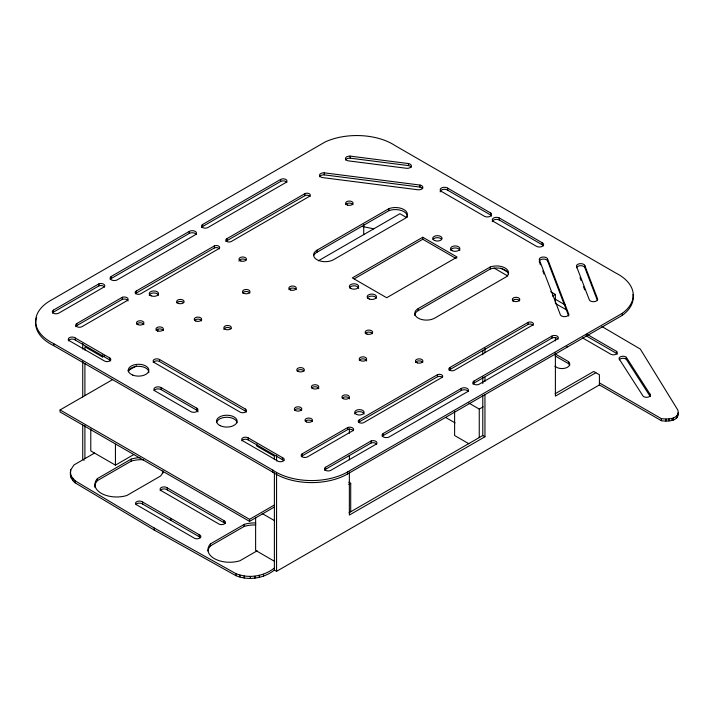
<?xml version="1.0" encoding="UTF-8"?>
<svg xmlns="http://www.w3.org/2000/svg" width="714" height="714" viewBox="0 0 714 714"><rect width="100%" height="100%" fill="white"/><g stroke="black" fill="none" stroke-linecap="round" stroke-linejoin="round"><path stroke-width="1.07" d="M84.904 395.601L84.904 363.435M84.904 350.128L84.904 346.799L102.513 356.964L104.431 355.858M157.696 331.385L157.696 329.172M94.543 453.069L74.033 464.912L70.74 469.883C69.553 474.703 71.088 479.888 75.175 482.869L154.215 530.047L235.923 575.68C248.651 580.848 263.609 578.536 274.39 570.067L274.39 472.838M363.729 234.62L363.729 224.633M349.11 512.697L482.78 435.522L482.78 395.592M70.4 474.569L70.74 469.883M599.412 382.891L661.378 418.663C667.063 419.234 676.461 419.859 678.3 412.754L677.872 410.104L640.288 349.048L601.902 326.521M274.39 570.067L276.568 571.325L599.412 384.926L661.378 420.698C667.394 421.644 678.907 421.438 678.3 412.754M111.313 276.407L189.272 231.398A4.204 2.428 0 0 1 195.217 231.398A4.204 2.428 0 0 1 195.217 234.835L117.257 279.843A4.204 2.428 0 0 1 111.313 279.843A4.204 2.428 0 0 1 111.313 276.407L111.313 278.442A4.204 2.428 0 0 0 110.224 279.531M53.425 310.117L99.014 283.797A3.891 2.249 0 0 1 103.637 284.181A3.891 2.249 0 0 1 104.298 286.849L58.709 313.169A3.74 2.16 0 0 1 53.425 313.169A3.74 2.16 0 0 1 53.425 310.117L53.425 312.152A3.74 2.16 0 0 0 52.452 313.125M202.624 224.473L280.593 179.464A3.74 2.16 0 0 1 285.877 179.464A3.74 2.16 0 0 1 285.877 182.516L207.908 227.525A3.74 2.16 0 0 1 202.624 227.525A3.74 2.16 0 0 1 202.624 224.473L202.624 226.508A3.74 2.16 0 0 0 201.66 227.48M111.313 278.442L189.272 233.433A4.204 2.428 0 0 1 196.305 234.522M53.425 312.152L99.014 285.832A3.891 2.249 0 0 1 104.53 287.019M202.624 226.508L280.593 181.499A3.74 2.16 0 0 1 286.841 182.463M76.755 323.594L122.344 297.274A3.891 2.249 0 0 1 126.967 297.649A3.891 2.249 0 0 1 127.627 300.317L82.039 326.637A3.74 2.16 0 0 1 76.755 326.637A3.74 2.16 0 0 1 76.755 323.594L76.755 325.62A3.74 2.16 0 0 0 75.782 326.593M136.436 290.919L214.396 245.902A3.311 1.91 0 0 1 218.689 246.098A3.311 1.91 0 0 1 219.019 248.57L141.06 293.588A3.302 1.901 0 0 1 136.106 293.775A3.302 1.901 0 0 1 136.436 290.919L136.436 292.945A3.302 1.901 0 0 0 135.339 293.811M227.07 238.592L305.03 193.574A3.311 1.91 0 0 1 309.323 193.771A3.311 1.91 0 0 1 309.653 196.243L231.693 241.261A3.302 1.901 0 0 1 226.74 241.448A3.302 1.901 0 0 1 227.07 238.592L227.07 240.618A3.302 1.901 0 0 0 225.972 241.484M76.755 325.62L122.344 299.3A3.891 2.249 0 0 1 128.065 300.96M136.436 292.945L214.396 247.936A3.311 1.91 0 0 1 219.501 248.891M227.07 240.618L305.03 195.609A3.311 1.91 0 0 1 310.135 196.564M316.998 250.177L389.014 208.604A11.968 6.908 0 0 1 403.874 209.55A11.968 6.908 0 0 1 405.534 218.136L333.509 259.717A11.683 6.747 0 0 1 316.998 259.717A11.683 6.747 0 0 1 316.998 250.177L316.998 252.212A11.683 6.747 0 0 0 313.973 255.237M316.998 252.212L389.014 210.63A11.968 6.908 0 0 1 401.777 210.621A11.968 6.908 0 0 1 407.31 217.261M274.39 507.029L249.561 521.372L60.065 411.969L60.065 409.934L112.678 379.562M128.002 370.709L136.624 365.738M318.373 260.797L399.929 213.718L406.659 217.609M422.768 237.235L352.323 277.898L386.685 297.738L457.121 257.067L422.768 237.235L422.768 239.261L354.26 278.817M90.785 428.927L90.785 450.909L115.436 465.144L133.688 454.604M94.971 487.457A21.697 12.522 0 0 1 97.452 480.602L97.452 478.567L131.153 459.111A21.697 12.522 0 0 1 139.953 457.665M97.452 480.602L131.153 461.146A21.697 12.522 0 0 1 143.639 459.745M418.181 308.6L490.197 267.018A11.968 6.908 0 0 1 505.066 267.973A11.968 6.908 0 0 1 506.717 276.559L434.701 318.132A11.683 6.747 0 0 1 418.181 318.132A11.683 6.747 0 0 1 418.181 308.6L418.181 310.635A11.683 6.747 0 0 0 414.763 315.401M418.181 310.635L490.197 269.053A11.968 6.908 0 0 1 508.493 274.131M552.493 296.114L555.394 294.445L555.394 303.28M359.517 419.707L437.477 374.698A3.311 1.91 0 0 1 441.77 374.886A3.311 1.91 0 0 1 442.1 377.367L364.14 422.376A3.302 1.901 0 0 1 359.187 422.572A3.302 1.901 0 0 1 359.517 419.707L359.517 421.742A3.302 1.901 0 0 0 358.856 422.126M450.15 367.38L528.11 322.371A3.311 1.91 0 0 1 532.403 322.558A3.311 1.91 0 0 1 532.733 325.04L454.773 370.048A3.302 1.901 0 0 1 449.82 370.245A3.302 1.901 0 0 1 450.15 367.38L450.15 369.415A3.302 1.901 0 0 0 449.052 370.271M302.263 453.783L347.843 427.463A3.891 2.249 0 0 1 352.475 427.847A3.891 2.249 0 0 1 353.135 430.515L307.547 456.835A3.74 2.16 0 0 1 302.263 456.835A3.74 2.16 0 0 1 302.263 453.783L302.263 455.818A3.74 2.16 0 0 0 301.29 456.781M359.517 421.742L437.477 376.733A3.311 1.91 0 0 1 442.252 377.278M450.15 369.415L528.11 324.406A3.311 1.91 0 0 1 533.215 325.361M302.263 455.818L347.843 429.498A3.891 2.249 0 0 1 353.368 430.685M383.32 433.452L461.28 388.443A4.204 2.428 0 0 1 467.224 388.443A4.204 2.428 0 0 1 467.224 391.87L389.264 436.888A4.204 2.428 0 0 1 383.32 436.888A4.204 2.428 0 0 1 383.32 433.452L383.32 435.486A4.204 2.428 0 0 0 382.231 436.575M473.926 381.115L551.895 336.098A3.74 2.16 0 0 1 557.179 336.098A3.74 2.16 0 0 1 557.179 339.15L479.219 384.168A3.74 2.16 0 0 1 473.926 384.168A3.74 2.16 0 0 1 473.926 381.115L473.926 383.141A3.74 2.16 0 0 0 472.963 384.114M325.584 467.251L371.173 440.931A3.891 2.249 0 0 1 375.805 441.314A3.891 2.249 0 0 1 376.465 443.983L330.877 470.303A3.74 2.16 0 0 1 325.584 470.303A3.74 2.16 0 0 1 325.584 467.251L325.584 469.285A3.74 2.16 0 0 0 324.62 470.258M473.926 383.141L551.895 338.133A3.74 2.16 0 0 1 558.143 339.105M383.32 435.486L461.28 390.469A4.204 2.428 0 0 1 468.313 391.558M325.584 469.285L371.173 442.966A3.891 2.249 0 0 1 376.697 444.153M249.561 521.372L249.561 519.337L274.39 505.003M208.006 550.958A21.697 12.522 0 0 1 210.514 545.871L210.514 543.845L244.215 524.388A21.697 12.522 0 0 1 255.782 522.934M210.514 545.871L244.215 526.414A21.697 12.522 0 0 1 255.782 524.969M53.746 343.648L272.81 470.115A50.703 29.274 0 0 0 347.486 471.99L622.34 313.303A50.81 29.336 0 0 0 615.807 273.025L395.128 145.62A50.81 29.336 0 0 0 325.361 141.845L50.507 300.532A50.703 29.274 0 0 0 53.746 343.648L53.746 345.674L272.81 472.15A50.703 29.274 0 0 0 347.486 474.025L622.34 315.338A50.81 29.336 0 0 0 633.032 294.445M348.78 484.413L350.708 483.307L350.708 511.884M468.83 403.062L479.255 409.086L483.119 406.855M257.192 550.78L239.859 560.785A21.697 12.522 0 0 1 214.316 558.589A21.697 12.522 0 0 1 210.514 543.845M555.144 393.744L593.718 371.467L599.412 374.761L599.412 384.926M484.949 394.78L484.949 436.772L349.36 515.062L349.36 471.963M595.895 372.726L555.394 396.109L555.394 353.011M70.4 472.534L71.141 476.059L75.175 480.843L154.215 528.012L235.923 573.645C248.651 578.813 263.609 576.501 274.39 568.032M350.137 156.116L408.524 163.568A4.23 2.445 0 0 1 411.264 166.407A4.23 2.445 0 0 1 406.712 168.317L348.325 160.855A4.23 2.445 0 0 1 345.576 158.017A4.23 2.445 0 0 1 350.137 156.116L350.137 158.151A4.23 2.445 0 0 0 345.576 160.052M350.137 158.151L408.524 165.603A4.23 2.445 0 0 1 411.219 167.272M324.21 172.824L420.002 185.06A4.23 2.445 0 0 1 422.742 187.898A4.23 2.445 0 0 1 418.181 189.799L322.389 177.563A4.23 2.445 0 0 1 319.649 174.734A4.23 2.445 0 0 1 324.21 172.824L324.21 174.859A4.23 2.445 0 0 0 319.649 176.76M324.21 174.859L420.002 187.095A4.23 2.445 0 0 1 422.688 188.755M362.81 226.579L373.717 228.819M500.862 268.205L507.609 272.043M490.643 212.986A4.23 2.445 0 0 1 490.313 216.226A4.23 2.445 0 0 1 484.699 216.413L441.752 191.62A4.23 2.445 0 0 1 441.422 187.996A4.23 2.445 0 0 1 447.696 188.184L490.643 212.986L490.643 215.012A4.23 2.445 0 0 1 491.482 216.083M499.122 217.877L542.069 242.671A4.23 2.445 0 0 1 542.399 246.294A4.23 2.445 0 0 1 536.125 246.107L493.178 221.313A4.23 2.445 0 0 1 493.508 218.073A4.23 2.445 0 0 1 499.122 217.877L499.122 219.912L542.069 244.706A4.23 2.445 0 0 1 543.408 245.812M440.19 191.887A4.23 2.445 0 0 1 442.894 189.478A4.23 2.445 0 0 1 447.696 190.219L490.643 215.012M550.681 291.723L555.394 294.445M494.195 268.143L507.663 275.916M555.751 303.682L566.336 309.796M422.768 239.261L456.166 258.548M586.89 334.241L616.548 351.368L616.548 353.394A3.856 2.222 0 0 1 617.155 354.34M585.935 335.723L616.548 353.394M582.517 337.874L611.211 354.447A3.856 2.222 0 0 0 616.057 354.162A3.856 2.222 0 0 0 616.548 351.368M555.037 353.841L568.514 361.623L568.514 363.658A7.809 4.507 0 0 1 569.701 365.559M555.037 355.875L568.514 363.658M554.858 366.202L557.723 367.853A7.809 4.507 0 0 0 567.469 367.246A7.809 4.507 0 0 0 568.514 361.623M482.78 435.522L484.949 436.772M445.643 417.458L455.077 422.902M468.83 443.733L454.604 435.522L454.604 411.344M159.508 359.472L245.402 409.06A3.74 2.16 0 0 1 245.402 412.112A3.74 2.16 0 0 1 240.109 412.112L154.224 362.525A3.74 2.16 0 0 1 154.224 359.472A3.74 2.16 0 0 1 159.508 359.472L159.508 361.498L245.402 411.094A3.74 2.16 0 0 1 246.366 412.058M348.816 482.209L350.708 483.307M75.345 338.079L109.697 357.91A3.74 2.16 0 0 1 109.697 360.963A3.74 2.16 0 0 1 104.414 360.963L70.061 341.131A3.829 2.213 0 0 1 69.392 337.695A3.829 2.213 0 0 1 75.345 338.079L75.345 340.114L109.697 359.945A3.74 2.16 0 0 1 110.67 360.909M161.061 387.568L196.734 408.167A4.204 2.428 0 0 1 196.734 411.594A4.204 2.428 0 0 1 190.79 411.594L155.108 390.995A4.204 2.428 0 0 1 155.108 387.568A4.204 2.428 0 0 1 161.061 387.568L161.061 389.594L196.734 410.193A4.204 2.428 0 0 1 197.965 411.916M248.097 437.816L282.449 457.647A3.829 2.213 0 0 1 283.11 461.083A3.829 2.213 0 0 1 277.166 460.7L242.814 440.868A3.74 2.16 0 0 1 242.814 437.816A3.74 2.16 0 0 1 248.097 437.816L248.097 439.851L282.449 459.682A3.829 2.213 0 0 1 283.922 460.673M262.252 513.571L274.587 520.684M60.065 409.934L249.561 519.337M167.219 487.876L223.741 520.506A3.909 2.258 0 0 1 224.285 523.96A3.909 2.258 0 0 1 218.305 523.648L161.783 491.009A3.909 2.258 0 0 1 161.239 487.564A3.909 2.258 0 0 1 167.219 487.876L167.219 489.911L223.741 522.541A3.909 2.258 0 0 1 225.151 523.558M274.587 561.356L255.621 550.405L255.621 517.427M84.181 460.244L82.726 459.414L82.726 424.866M142.657 502.049L199.188 534.688A3.909 2.258 0 0 1 199.724 538.142A3.909 2.258 0 0 1 193.753 537.829L137.222 505.191A3.909 2.258 0 0 1 136.677 501.737A3.909 2.258 0 0 1 142.657 502.049L142.657 504.084L199.188 536.723A3.909 2.258 0 0 1 200.589 537.731M554.876 298.925L565.434 305.119M649.856 393.905A3.909 2.258 0 0 1 647.857 397.18A3.909 2.258 0 0 1 642.654 395.449L619.109 358.839A3.936 2.276 0 0 1 621.644 356.402A3.936 2.276 0 0 1 626.321 357.295L649.856 393.905L649.856 395.94A3.909 2.258 0 0 1 650.293 396.547M626.321 357.295L626.321 359.329L649.856 395.94M584.704 265.287L597.618 298.996A4.23 2.445 0 0 1 594.325 301.629A4.23 2.445 0 0 1 589.407 300.05L576.493 266.34A4.23 2.445 0 0 1 579.795 263.707A4.23 2.445 0 0 1 584.704 265.287L584.704 267.322L597.234 300.014M580.018 277.567L581.187 280.629M583.543 286.76L584.712 289.822M547.486 258.664L568.683 313.973L568.683 316.007L547.486 260.699L547.486 258.664A4.23 2.445 0 0 0 542.578 257.085A4.23 2.445 0 0 0 539.275 259.709L560.472 315.017A4.23 2.445 0 0 0 565.381 316.605A4.23 2.445 0 0 0 568.683 313.973M539.275 261.743L540.453 264.823M542.81 270.963L543.988 274.033M678.014 413.013L678.3 414.78M677.265 415.343L677.265 417.378M676.622 416.155L676.622 418.19M673.364 418.038L673.364 420.073M671.963 418.395L671.963 420.43M669 418.877L669 420.912M665.939 419.047L665.939 421.082M661.378 418.663L661.378 420.698M622.34 313.303L622.34 315.338M555.394 337.543L555.394 340.855M551.895 336.098L551.895 338.133M542.069 242.671L542.069 244.706M528.11 322.371L528.11 324.406M490.197 267.018L490.197 269.053M484.949 348.37L484.949 352.787M484.949 377.099L484.949 381.517M482.78 350.306L482.78 354.742M482.78 376.921L482.78 383.579M479.255 409.086L479.255 437.664M461.28 388.443L461.28 390.469M447.696 188.184L447.696 190.219M437.477 374.698L437.477 376.733M420.002 185.06L420.002 187.095M408.524 163.568L408.524 165.603M389.014 208.604L389.014 210.63M371.173 440.931L371.173 442.966M349.36 428.864L349.36 433.282M349.36 455.38L349.36 459.807M347.843 427.463L347.843 429.498M347.486 471.99L347.486 474.025M305.03 193.574L305.03 195.609M282.449 457.647L282.449 459.682M280.593 179.464L280.593 181.499M276.568 455.416L276.568 460.994M276.568 473.248L276.568 571.325M274.39 459.521L274.39 456.201L256.781 446.027L256.781 444.001M272.81 470.115L272.81 472.15M263.52 574.306L263.52 576.341M259.209 575.261L259.209 577.296M254.907 576.207L254.907 578.242M250.302 576.403L250.302 578.438M245.402 409.06L245.402 411.094M244.215 524.388L244.215 526.414M244.206 575.975L244.206 578.01M239.931 574.966L239.931 577.001M235.923 573.645L235.923 575.68M223.741 520.506L223.741 522.541M214.396 245.902L214.396 247.936M199.188 534.688L199.188 536.723M196.734 408.167L196.734 410.193M189.272 231.398L189.272 233.433M170.923 518.373L170.923 520.399M154.215 528.012L154.215 530.047M131.153 459.111L131.153 461.146M122.344 297.274L122.344 299.3M115.436 444.26L115.436 465.144M109.697 357.91L109.697 359.945M102.513 354.929L102.513 356.964M99.014 283.797L99.014 285.832M84.904 425.357L84.904 458.629M82.726 343.505L82.726 349.084M82.726 361.338L82.726 397.002M75.175 480.843L75.175 482.869M72.89 478.523L72.89 480.558M71.141 476.059L71.141 478.094M619.27 359.865A3.936 2.276 0 0 1 622.501 358.312A3.936 2.276 0 0 1 626.321 359.329M160.177 490.741A3.909 2.258 0 0 1 163.22 488.974A3.909 2.258 0 0 1 167.219 489.911M135.999 504.298A3.909 2.258 0 0 1 142.657 504.084M162.988 471.231A21.697 12.522 0 0 1 163.006 473.007M163.006 470.972A21.697 12.522 0 0 1 160.498 476.059L126.806 495.516A21.697 12.522 0 0 1 101.263 493.312A21.697 12.522 0 0 1 97.452 478.567M567.237 346.727A4.614 2.66 0 0 1 566.282 347.147M241.841 440.815A3.74 2.16 0 0 1 248.097 439.851M365.273 333.697A3.74 2.16 0 0 1 368.888 332.099A3.74 2.16 0 0 1 372.494 333.697M223.875 329.44A3.74 2.16 0 0 1 226.998 327.53A3.74 2.16 0 0 1 231.006 328.779M156.08 330.484A3.74 2.16 0 0 1 159.749 328.931A3.74 2.16 0 0 1 163.301 330.573M136.686 324.165A3.74 2.16 0 0 1 140.569 322.79A3.74 2.16 0 0 1 143.862 324.602M128.315 371.771A10.282 5.935 0 0 1 139.355 366.318A10.282 5.935 0 0 1 148.807 372.69M512.42 300.978A3.74 2.16 0 0 1 515.963 299.336A3.74 2.16 0 0 1 519.64 300.889M53.746 345.674A50.703 29.274 0 0 1 36.646 317.489M450.588 250.239A4.668 2.695 0 0 1 455.327 247.963A4.668 2.695 0 0 1 459.852 250.382M367.344 298.024A4.668 2.695 0 0 1 371.976 296.114A4.668 2.695 0 0 1 376.367 298.202M345.754 204.641A3.74 2.16 0 0 1 349.432 203.088A3.74 2.16 0 0 1 352.975 204.731M433.014 239.413A4.668 2.695 0 0 1 437.254 237.682A4.668 2.695 0 0 1 441.645 239.27M359.303 360.454A3.74 2.16 0 0 1 363.399 358.865A3.74 2.16 0 0 1 366.648 361.007M415.566 362.489A3.74 2.16 0 0 1 419.18 360.882A3.74 2.16 0 0 1 422.786 362.489M354.813 413.906A4.668 2.695 0 0 1 359.553 411.639A4.668 2.695 0 0 1 364.069 414.058M342.301 398.126A3.74 2.16 0 0 1 346.361 396.93A3.74 2.16 0 0 1 349.405 398.885M311.688 387.979A3.74 2.16 0 0 1 315.74 386.783A3.74 2.16 0 0 1 318.783 388.737M297.14 370.896A3.74 2.16 0 0 1 300.656 369.629A3.74 2.16 0 0 1 304.039 371.012M294.454 410.488A3.74 2.16 0 0 1 297.997 408.845A3.74 2.16 0 0 1 301.665 410.389M305.324 421.376A3.74 2.16 0 0 1 308.832 420.1A3.74 2.16 0 0 1 312.223 421.483M216.708 422.099A10.282 5.935 0 0 1 227.355 417.262A10.282 5.935 0 0 1 237.057 422.724M288.974 289.652A3.74 2.16 0 0 1 292.588 288.054A3.74 2.16 0 0 1 296.194 289.652M242.644 293.097A3.74 2.16 0 0 1 246.259 291.499A3.74 2.16 0 0 1 249.864 293.097M238.994 261.172A3.74 2.16 0 0 1 241.76 259.084A3.74 2.16 0 0 1 245.964 260.092M194.413 320.568A3.74 2.16 0 0 1 198.224 319.131A3.74 2.16 0 0 1 201.607 320.889M176.831 302.888A3.74 2.16 0 0 1 180.16 301.451A3.74 2.16 0 0 1 183.73 302.682M68.339 340.881A3.829 2.213 0 0 1 71.391 339.123A3.829 2.213 0 0 1 75.345 340.114M149.244 295.4A4.668 2.695 0 0 1 153.76 292.972A4.668 2.695 0 0 1 158.499 295.248M153.251 362.471A3.74 2.16 0 0 1 159.508 361.498M154.028 390.683A4.204 2.428 0 0 1 161.061 389.594M349.441 287.912A4.668 2.695 0 0 1 354.439 285.832A4.668 2.695 0 0 1 358.66 288.429M539.302 261.154A4.23 2.445 0 0 1 543.086 259.066A4.23 2.445 0 0 1 547.486 260.699M576.519 267.777A4.23 2.445 0 0 1 580.303 265.697A4.23 2.445 0 0 1 584.704 267.322M492.276 221.688A4.23 2.445 0 0 1 494.766 219.6A4.23 2.445 0 0 1 499.122 219.912M367.014 334.098A3.74 2.16 0 0 0 372.628 332.224A3.74 2.16 0 0 0 367.014 330.359A3.74 2.16 0 0 0 367.014 334.098M195.823 321.032A3.74 2.16 0 0 0 201.66 319.417A3.74 2.16 0 0 0 196.323 317.311A3.74 2.16 0 0 0 195.823 321.032M225.401 329.377A3.74 2.16 0 0 0 231.309 327.851A3.74 2.16 0 0 0 226.061 325.664A3.74 2.16 0 0 0 225.401 329.377M157.732 330.894A3.74 2.16 0 0 0 163.408 329.1A3.74 2.16 0 0 0 157.874 327.164A3.74 2.16 0 0 0 157.732 330.894M137.98 324.647A3.74 2.16 0 0 0 143.889 323.13A3.74 2.16 0 0 0 138.659 320.934A3.74 2.16 0 0 0 137.98 324.647M132.742 375.091A10.282 5.935 0 0 0 148.807 370.664A10.282 5.935 0 0 0 134.125 364.845A10.282 5.935 0 0 0 132.742 375.091M513.464 301.013A3.74 2.16 0 0 0 519.685 299.969A3.74 2.16 0 0 0 514.999 297.381A3.74 2.16 0 0 0 513.464 301.013M452.257 250.721A4.668 2.695 0 0 0 459.816 249.052A4.668 2.695 0 0 0 453.533 246.107A4.668 2.695 0 0 0 452.257 250.721M369.334 299.059A4.668 2.695 0 0 0 376.483 296.863A4.668 2.695 0 0 0 369.62 294.391A4.668 2.695 0 0 0 369.334 299.059M360.267 360.499A3.74 2.16 0 0 0 366.523 359.535A3.74 2.16 0 0 0 361.944 356.893A3.74 2.16 0 0 0 360.267 360.499M417.306 362.882A3.74 2.16 0 0 0 422.92 361.007A3.74 2.16 0 0 0 417.306 359.142A3.74 2.16 0 0 0 417.306 362.882M356.473 414.397A4.668 2.695 0 0 0 364.033 412.728A4.668 2.695 0 0 0 357.759 409.782A4.668 2.695 0 0 0 356.473 414.397M343.247 398.662A3.74 2.16 0 0 0 349.351 397.412A3.74 2.16 0 0 0 344.434 394.985A3.74 2.16 0 0 0 343.247 398.662M350.806 288.456A4.668 2.695 0 0 0 358.544 287.09A4.668 2.695 0 0 0 352.627 283.904A4.668 2.695 0 0 0 350.806 288.456M434.639 240.529A4.668 2.695 0 0 0 442.028 238.619A4.668 2.695 0 0 0 435.478 235.879A4.668 2.695 0 0 0 434.639 240.529M347.406 205.052A3.74 2.16 0 0 0 353.082 203.258A3.74 2.16 0 0 0 347.548 201.321A3.74 2.16 0 0 0 347.406 205.052M290.714 290.045A3.74 2.16 0 0 0 296.319 288.17A3.74 2.16 0 0 0 290.714 286.305A3.74 2.16 0 0 0 290.714 290.045M243.617 293.151A3.74 2.16 0 0 0 249.864 292.187A3.74 2.16 0 0 0 245.286 289.536A3.74 2.16 0 0 0 243.617 293.151M240.859 261.003A3.74 2.16 0 0 0 246.464 259.137A3.74 2.16 0 0 0 240.859 257.272A3.74 2.16 0 0 0 240.859 261.003M151.154 295.828A4.668 2.695 0 0 0 158.535 293.918A4.668 2.695 0 0 0 151.984 291.178A4.668 2.695 0 0 0 151.154 295.828M178.241 303.352A3.74 2.16 0 0 0 184.087 301.745A3.74 2.16 0 0 0 178.75 299.63A3.74 2.16 0 0 0 178.241 303.352M220.135 425.66A10.282 5.935 0 0 0 236.914 422.242A10.282 5.935 0 0 0 223.393 415.557A10.282 5.935 0 0 0 220.135 425.66M306.386 421.894A3.74 2.16 0 0 0 312.429 420.555A3.74 2.16 0 0 0 307.395 418.208A3.74 2.16 0 0 0 306.386 421.894M295.498 410.523A3.74 2.16 0 0 0 301.71 409.479A3.74 2.16 0 0 0 297.033 406.891A3.74 2.16 0 0 0 295.498 410.523M298.184 371.423A3.74 2.16 0 0 0 304.235 370.093A3.74 2.16 0 0 0 299.22 367.737A3.74 2.16 0 0 0 298.184 371.423M312.625 388.514A3.74 2.16 0 0 0 318.73 387.265A3.74 2.16 0 0 0 313.812 384.837A3.74 2.16 0 0 0 312.625 388.514"/></g></svg>
